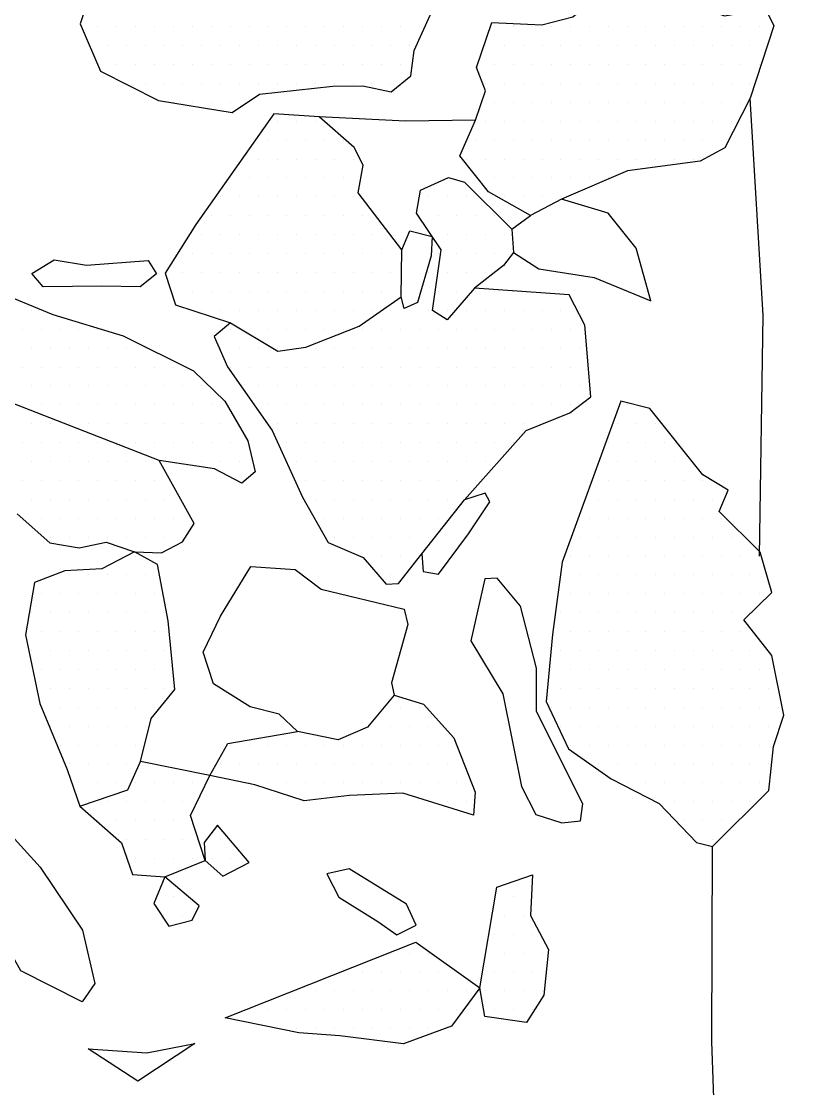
# Model space of a CAD drawing. Extents: x -1500 to -958, y -1228 to -671.
# Drawn here: x -1121.9 to -1069.6, y -1049 to -978.4 of the extents above; entities that cross this region are included whole.
import ezdxf

# ---------------------------------------------------------------- set-up
doc = ezdxf.new("R2010")
doc.units = 0
doc.header["$LTSCALE"] = 25
doc.header["$MEASUREMENT"] = 0
doc.layers.get('0').update_dxf_attribs({"linetype": 'CONTINUOUS'})
for name, color, linetype in [('BEFUND', 1, 'CONTINUOUS'), ('STEINE', 4, 'CONTINUOUS'), ('STEINESCHRAFF', 4, 'CONTINUOUS')]:
    doc.layers.add(name, color=color, linetype=linetype)

# ---------------------------------------------------------------- blocks, each defined once
blk = doc.blocks.new('*X10')
at = {"color": 0}
for p, q in [((-1116.875, -978.75), (-1116.875, -978.75)), ((-1115.625, -978.75), (-1115.625, -978.75)), ((-1114.375, -978.75), (-1114.375, -978.75)), ((-1113.125, -978.75), (-1113.125, -978.75)), ((-1111.875, -978.75), (-1111.875, -978.75)), ((-1110.625, -978.75), (-1110.625, -978.75)), ((-1109.375, -978.75), (-1109.375, -978.75)), ((-1108.125, -978.75), (-1108.125, -978.75)), ((-1106.875, -978.75), (-1106.875, -978.75)), ((-1105.625, -978.75), (-1105.625, -978.75)), ((-1104.375, -978.75), (-1104.375, -978.75)), ((-1103.125, -978.75), (-1103.125, -978.75)), ((-1101.875, -978.75), (-1101.875, -978.75)), ((-1100.625, -978.75), (-1100.625, -978.75)), ((-1099.375, -978.75), (-1099.375, -978.75)), ((-1098.125, -978.75), (-1098.125, -978.75)), ((-1096.875, -978.75), (-1096.875, -978.75)), ((-1095.625, -978.75), (-1095.625, -978.75)), ((-1090.625, -978.75), (-1090.625, -978.75)), ((-1089.375, -978.75), (-1089.375, -978.75)), ((-1088.125, -978.75), (-1088.125, -978.75)), ((-1086.875, -978.75), (-1086.875, -978.75)), ((-1085.625, -978.75), (-1085.625, -978.75)), ((-1084.375, -978.75), (-1084.375, -978.75)), ((-1083.125, -978.75), (-1083.125, -978.75)), ((-1081.875, -978.75), (-1081.875, -978.75)), ((-1080.625, -978.75), (-1080.625, -978.75)), ((-1079.375, -978.75), (-1079.375, -978.75)), ((-1078.125, -978.75), (-1078.125, -978.75)), ((-1076.875, -978.75), (-1076.875, -978.75)), ((-1075.625, -978.75), (-1075.625, -978.75)), ((-1074.375, -978.75), (-1074.375, -978.75)), ((-1073.125, -978.75), (-1073.125, -978.75)), ((-1116.25, -980), (-1116.25, -980)), ((-1115, -980), (-1115, -980)), ((-1113.75, -980), (-1113.75, -980)), ((-1112.5, -980), (-1112.5, -980)), ((-1111.25, -980), (-1111.25, -980)), ((-1110, -980), (-1110, -980)), ((-1108.75, -980), (-1108.75, -980)), ((-1107.5, -980), (-1107.5, -980)), ((-1106.25, -980), (-1106.25, -980)), ((-1105, -980), (-1105, -980)), ((-1103.75, -980), (-1103.75, -980)), ((-1102.5, -980), (-1102.5, -980)), ((-1101.25, -980), (-1101.25, -980)), ((-1100, -980), (-1100, -980)), ((-1098.75, -980), (-1098.75, -980)), ((-1097.5, -980), (-1097.5, -980)), ((-1096.25, -980), (-1096.25, -980)), ((-1091.25, -980), (-1091.25, -980)), ((-1090, -980), (-1090, -980)), ((-1088.75, -980), (-1088.75, -980)), ((-1087.5, -980), (-1087.5, -980)), ((-1086.25, -980), (-1086.25, -980)), ((-1085, -980), (-1085, -980)), ((-1083.75, -980), (-1083.75, -980)), ((-1082.5, -980), (-1082.5, -980)), ((-1081.25, -980), (-1081.25, -980)), ((-1080, -980), (-1080, -980)), ((-1078.75, -980), (-1078.75, -980)), ((-1077.5, -980), (-1077.5, -980)), ((-1076.25, -980), (-1076.25, -980)), ((-1075, -980), (-1075, -980)), ((-1073.75, -980), (-1073.75, -980)), ((-1116.875, -981.25), (-1116.875, -981.25)), ((-1115.625, -981.25), (-1115.625, -981.25)), ((-1114.375, -981.25), (-1114.375, -981.25)), ((-1113.125, -981.25), (-1113.125, -981.25)), ((-1111.875, -981.25), (-1111.875, -981.25)), ((-1110.625, -981.25), (-1110.625, -981.25)), ((-1109.375, -981.25), (-1109.375, -981.25)), ((-1108.125, -981.25), (-1108.125, -981.25)), ((-1106.875, -981.25), (-1106.875, -981.25)), ((-1105.625, -981.25), (-1105.625, -981.25)), ((-1104.375, -981.25), (-1104.375, -981.25)), ((-1103.125, -981.25), (-1103.125, -981.25)), ((-1101.875, -981.25), (-1101.875, -981.25)), ((-1100.625, -981.25), (-1100.625, -981.25)), ((-1099.375, -981.25), (-1099.375, -981.25)), ((-1098.125, -981.25), (-1098.125, -981.25)), ((-1096.875, -981.25), (-1096.875, -981.25)), ((-1090.625, -981.25), (-1090.625, -981.25)), ((-1089.375, -981.25), (-1089.375, -981.25)), ((-1088.125, -981.25), (-1088.125, -981.25)), ((-1086.875, -981.25), (-1086.875, -981.25)), ((-1085.625, -981.25), (-1085.625, -981.25)), ((-1084.375, -981.25), (-1084.375, -981.25)), ((-1083.125, -981.25), (-1083.125, -981.25)), ((-1081.875, -981.25), (-1081.875, -981.25)), ((-1080.625, -981.25), (-1080.625, -981.25)), ((-1079.375, -981.25), (-1079.375, -981.25)), ((-1078.125, -981.25), (-1078.125, -981.25)), ((-1076.875, -981.25), (-1076.875, -981.25)), ((-1075.625, -981.25), (-1075.625, -981.25)), ((-1074.375, -981.25), (-1074.375, -981.25)), ((-1073.125, -981.25), (-1073.125, -981.25)), ((-1115, -982.5), (-1115, -982.5)), ((-1113.75, -982.5), (-1113.75, -982.5)), ((-1112.5, -982.5), (-1112.5, -982.5)), ((-1111.25, -982.5), (-1111.25, -982.5)), ((-1110, -982.5), (-1110, -982.5)), ((-1108.75, -982.5), (-1108.75, -982.5)), ((-1107.5, -982.5), (-1107.5, -982.5)), ((-1106.25, -982.5), (-1106.25, -982.5)), ((-1105, -982.5), (-1105, -982.5)), ((-1103.75, -982.5), (-1103.75, -982.5)), ((-1102.5, -982.5), (-1102.5, -982.5)), ((-1101.25, -982.5), (-1101.25, -982.5)), ((-1100, -982.5), (-1100, -982.5)), ((-1098.75, -982.5), (-1098.75, -982.5)), ((-1097.5, -982.5), (-1097.5, -982.5)), ((-1091.25, -982.5), (-1091.25, -982.5)), ((-1090, -982.5), (-1090, -982.5)), ((-1088.75, -982.5), (-1088.75, -982.5)), ((-1087.5, -982.5), (-1087.5, -982.5)), ((-1086.25, -982.5), (-1086.25, -982.5)), ((-1085, -982.5), (-1085, -982.5)), ((-1083.75, -982.5), (-1083.75, -982.5)), ((-1082.5, -982.5), (-1082.5, -982.5)), ((-1081.25, -982.5), (-1081.25, -982.5)), ((-1080, -982.5), (-1080, -982.5)), ((-1078.75, -982.5), (-1078.75, -982.5)), ((-1077.5, -982.5), (-1077.5, -982.5)), ((-1076.25, -982.5), (-1076.25, -982.5)), ((-1075, -982.5), (-1075, -982.5)), ((-1073.75, -982.5), (-1073.75, -982.5)), ((-1111.875, -983.75), (-1111.875, -983.75)), ((-1110.625, -983.75), (-1110.625, -983.75)), ((-1109.375, -983.75), (-1109.375, -983.75)), ((-1108.125, -983.75), (-1108.125, -983.75)), ((-1090.625, -983.75), (-1090.625, -983.75)), ((-1089.375, -983.75), (-1089.375, -983.75)), ((-1088.125, -983.75), (-1088.125, -983.75)), ((-1086.875, -983.75), (-1086.875, -983.75)), ((-1085.625, -983.75), (-1085.625, -983.75)), ((-1084.375, -983.75), (-1084.375, -983.75)), ((-1083.125, -983.75), (-1083.125, -983.75)), ((-1081.875, -983.75), (-1081.875, -983.75)), ((-1080.625, -983.75), (-1080.625, -983.75)), ((-1079.375, -983.75), (-1079.375, -983.75)), ((-1078.125, -983.75), (-1078.125, -983.75)), ((-1076.875, -983.75), (-1076.875, -983.75)), ((-1075.625, -983.75), (-1075.625, -983.75)), ((-1074.375, -983.75), (-1074.375, -983.75)), ((-1105, -985), (-1105, -985)), ((-1103.75, -985), (-1103.75, -985)), ((-1102.5, -985), (-1102.5, -985)), ((-1091.25, -985), (-1091.25, -985)), ((-1090, -985), (-1090, -985)), ((-1088.75, -985), (-1088.75, -985)), ((-1087.5, -985), (-1087.5, -985)), ((-1086.25, -985), (-1086.25, -985)), ((-1085, -985), (-1085, -985)), ((-1083.75, -985), (-1083.75, -985)), ((-1082.5, -985), (-1082.5, -985)), ((-1081.25, -985), (-1081.25, -985)), ((-1080, -985), (-1080, -985)), ((-1078.75, -985), (-1078.75, -985)), ((-1077.5, -985), (-1077.5, -985)), ((-1076.25, -985), (-1076.25, -985)), ((-1075, -985), (-1075, -985)), ((-1105.625, -986.25), (-1105.625, -986.25)), ((-1104.375, -986.25), (-1104.375, -986.25)), ((-1103.125, -986.25), (-1103.125, -986.25)), ((-1101.875, -986.25), (-1101.875, -986.25)), ((-1100.625, -986.25), (-1100.625, -986.25)), ((-1091.875, -986.25), (-1091.875, -986.25)), ((-1090.625, -986.25), (-1090.625, -986.25)), ((-1089.375, -986.25), (-1089.375, -986.25)), ((-1088.125, -986.25), (-1088.125, -986.25)), ((-1086.875, -986.25), (-1086.875, -986.25)), ((-1085.625, -986.25), (-1085.625, -986.25)), ((-1084.375, -986.25), (-1084.375, -986.25)), ((-1083.125, -986.25), (-1083.125, -986.25)), ((-1081.875, -986.25), (-1081.875, -986.25)), ((-1080.625, -986.25), (-1080.625, -986.25)), ((-1079.375, -986.25), (-1079.375, -986.25)), ((-1078.125, -986.25), (-1078.125, -986.25)), ((-1076.875, -986.25), (-1076.875, -986.25)), ((-1075.625, -986.25), (-1075.625, -986.25)), ((-1106.25, -987.5), (-1106.25, -987.5)), ((-1105, -987.5), (-1105, -987.5)), ((-1103.75, -987.5), (-1103.75, -987.5)), ((-1102.5, -987.5), (-1102.5, -987.5)), ((-1101.25, -987.5), (-1101.25, -987.5)), ((-1100, -987.5), (-1100, -987.5)), ((-1092.5, -987.5), (-1092.5, -987.5)), ((-1091.25, -987.5), (-1091.25, -987.5)), ((-1090, -987.5), (-1090, -987.5)), ((-1088.75, -987.5), (-1088.75, -987.5)), ((-1087.5, -987.5), (-1087.5, -987.5)), ((-1086.25, -987.5), (-1086.25, -987.5)), ((-1085, -987.5), (-1085, -987.5)), ((-1083.75, -987.5), (-1083.75, -987.5)), ((-1082.5, -987.5), (-1082.5, -987.5)), ((-1081.25, -987.5), (-1081.25, -987.5)), ((-1080, -987.5), (-1080, -987.5)), ((-1078.75, -987.5), (-1078.75, -987.5)), ((-1077.5, -987.5), (-1077.5, -987.5)), ((-1108.125, -988.75), (-1108.125, -988.75)), ((-1106.875, -988.75), (-1106.875, -988.75)), ((-1105.625, -988.75), (-1105.625, -988.75)), ((-1104.375, -988.75), (-1104.375, -988.75)), ((-1103.125, -988.75), (-1103.125, -988.75)), ((-1101.875, -988.75), (-1101.875, -988.75)), ((-1100.625, -988.75), (-1100.625, -988.75)), ((-1090.625, -988.75), (-1090.625, -988.75)), ((-1089.375, -988.75), (-1089.375, -988.75)), ((-1088.125, -988.75), (-1088.125, -988.75)), ((-1086.875, -988.75), (-1086.875, -988.75)), ((-1085.625, -988.75), (-1085.625, -988.75)), ((-1084.375, -988.75), (-1084.375, -988.75)), ((-1083.125, -988.75), (-1083.125, -988.75)), ((-1108.75, -990), (-1108.75, -990)), ((-1107.5, -990), (-1107.5, -990)), ((-1106.25, -990), (-1106.25, -990)), ((-1105, -990), (-1105, -990)), ((-1103.75, -990), (-1103.75, -990)), ((-1102.5, -990), (-1102.5, -990)), ((-1101.25, -990), (-1101.25, -990)), ((-1100, -990), (-1100, -990)), ((-1095, -990), (-1095, -990)), ((-1093.75, -990), (-1093.75, -990)), ((-1092.5, -990), (-1092.5, -990)), ((-1090, -990), (-1090, -990)), ((-1088.75, -990), (-1088.75, -990)), ((-1087.5, -990), (-1087.5, -990)), ((-1086.25, -990), (-1086.25, -990)), ((-1109.375, -991.25), (-1109.375, -991.25)), ((-1108.125, -991.25), (-1108.125, -991.25)), ((-1106.875, -991.25), (-1106.875, -991.25)), ((-1105.625, -991.25), (-1105.625, -991.25)), ((-1104.375, -991.25), (-1104.375, -991.25)), ((-1103.125, -991.25), (-1103.125, -991.25)), ((-1101.875, -991.25), (-1101.875, -991.25)), ((-1100.625, -991.25), (-1100.625, -991.25)), ((-1099.375, -991.25), (-1099.375, -991.25)), ((-1095.625, -991.25), (-1095.625, -991.25)), ((-1094.375, -991.25), (-1094.375, -991.25)), ((-1093.125, -991.25), (-1093.125, -991.25)), ((-1091.875, -991.25), (-1091.875, -991.25)), ((-1090.625, -991.25), (-1090.625, -991.25)), ((-1110, -992.5), (-1110, -992.5)), ((-1108.75, -992.5), (-1108.75, -992.5)), ((-1107.5, -992.5), (-1107.5, -992.5)), ((-1106.25, -992.5), (-1106.25, -992.5)), ((-1105, -992.5), (-1105, -992.5)), ((-1103.75, -992.5), (-1103.75, -992.5)), ((-1102.5, -992.5), (-1102.5, -992.5)), ((-1101.25, -992.5), (-1101.25, -992.5)), ((-1100, -992.5), (-1100, -992.5)), ((-1098.75, -992.5), (-1098.75, -992.5)), ((-1093.75, -992.5), (-1093.75, -992.5)), ((-1092.5, -992.5), (-1092.5, -992.5)), ((-1091.25, -992.5), (-1091.25, -992.5)), ((-1090, -992.5), (-1090, -992.5)), ((-1110.625, -993.75), (-1110.625, -993.75)), ((-1109.375, -993.75), (-1109.375, -993.75)), ((-1108.125, -993.75), (-1108.125, -993.75)), ((-1106.875, -993.75), (-1106.875, -993.75)), ((-1105.625, -993.75), (-1105.625, -993.75)), ((-1104.375, -993.75), (-1104.375, -993.75)), ((-1103.125, -993.75), (-1103.125, -993.75)), ((-1101.875, -993.75), (-1101.875, -993.75)), ((-1100.625, -993.75), (-1100.625, -993.75)), ((-1099.375, -993.75), (-1099.375, -993.75)), ((-1098.125, -993.75), (-1098.125, -993.75)), ((-1096.875, -993.75), (-1096.875, -993.75)), ((-1094.375, -993.75), (-1094.375, -993.75)), ((-1093.125, -993.75), (-1093.125, -993.75)), ((-1091.875, -993.75), (-1091.875, -993.75)), ((-1090.625, -993.75), (-1090.625, -993.75)), ((-1111.25, -995), (-1111.25, -995)), ((-1110, -995), (-1110, -995)), ((-1108.75, -995), (-1108.75, -995)), ((-1107.5, -995), (-1107.5, -995)), ((-1106.25, -995), (-1106.25, -995)), ((-1105, -995), (-1105, -995)), ((-1103.75, -995), (-1103.75, -995)), ((-1102.5, -995), (-1102.5, -995)), ((-1101.25, -995), (-1101.25, -995)), ((-1100, -995), (-1100, -995)), ((-1098.75, -995), (-1098.75, -995)), ((-1097.5, -995), (-1097.5, -995)), ((-1095, -995), (-1095, -995)), ((-1093.75, -995), (-1093.75, -995)), ((-1092.5, -995), (-1092.5, -995)), ((-1091.25, -995), (-1091.25, -995)), ((-1111.875, -996.25), (-1111.875, -996.25)), ((-1110.625, -996.25), (-1110.625, -996.25)), ((-1109.375, -996.25), (-1109.375, -996.25)), ((-1108.125, -996.25), (-1108.125, -996.25)), ((-1106.875, -996.25), (-1106.875, -996.25)), ((-1105.625, -996.25), (-1105.625, -996.25)), ((-1104.375, -996.25), (-1104.375, -996.25)), ((-1103.125, -996.25), (-1103.125, -996.25)), ((-1101.875, -996.25), (-1101.875, -996.25)), ((-1100.625, -996.25), (-1100.625, -996.25)), ((-1099.375, -996.25), (-1099.375, -996.25)), ((-1098.125, -996.25), (-1098.125, -996.25)), ((-1096.875, -996.25), (-1096.875, -996.25)), ((-1094.375, -996.25), (-1094.375, -996.25)), ((-1093.125, -996.25), (-1093.125, -996.25)), ((-1091.875, -996.25), (-1091.875, -996.25)), ((-1090.625, -996.25), (-1090.625, -996.25)), ((-1089.375, -996.25), (-1089.375, -996.25)), ((-1121.25, -997.5), (-1121.25, -997.5)), ((-1110, -997.5), (-1110, -997.5)), ((-1108.75, -997.5), (-1108.75, -997.5)), ((-1107.5, -997.5), (-1107.5, -997.5)), ((-1106.25, -997.5), (-1106.25, -997.5)), ((-1105, -997.5), (-1105, -997.5)), ((-1103.75, -997.5), (-1103.75, -997.5)), ((-1102.5, -997.5), (-1102.5, -997.5)), ((-1101.25, -997.5), (-1101.25, -997.5)), ((-1100, -997.5), (-1100, -997.5)), ((-1098.75, -997.5), (-1098.75, -997.5)), ((-1097.5, -997.5), (-1097.5, -997.5)), ((-1096.25, -997.5), (-1096.25, -997.5)), ((-1095, -997.5), (-1095, -997.5)), ((-1093.75, -997.5), (-1093.75, -997.5)), ((-1092.5, -997.5), (-1092.5, -997.5)), ((-1091.25, -997.5), (-1091.25, -997.5)), ((-1090, -997.5), (-1090, -997.5)), ((-1088.75, -997.5), (-1088.75, -997.5)), ((-1087.5, -997.5), (-1087.5, -997.5)), ((-1086.25, -997.5), (-1086.25, -997.5)), ((-1121.875, -998.75), (-1121.875, -998.75)), ((-1120.625, -998.75), (-1120.625, -998.75)), ((-1119.375, -998.75), (-1119.375, -998.75)), ((-1118.125, -998.75), (-1118.125, -998.75)), ((-1116.875, -998.75), (-1116.875, -998.75)), ((-1108.125, -998.75), (-1108.125, -998.75)), ((-1106.875, -998.75), (-1106.875, -998.75)), ((-1105.625, -998.75), (-1105.625, -998.75)), ((-1104.375, -998.75), (-1104.375, -998.75)), ((-1103.125, -998.75), (-1103.125, -998.75)), ((-1101.875, -998.75), (-1101.875, -998.75)), ((-1100.625, -998.75), (-1100.625, -998.75)), ((-1099.375, -998.75), (-1099.375, -998.75)), ((-1098.125, -998.75), (-1098.125, -998.75)), ((-1096.875, -998.75), (-1096.875, -998.75)), ((-1095.625, -998.75), (-1095.625, -998.75)), ((-1094.375, -998.75), (-1094.375, -998.75)), ((-1093.125, -998.75), (-1093.125, -998.75)), ((-1091.875, -998.75), (-1091.875, -998.75)), ((-1090.625, -998.75), (-1090.625, -998.75)), ((-1089.375, -998.75), (-1089.375, -998.75)), ((-1088.125, -998.75), (-1088.125, -998.75)), ((-1086.875, -998.75), (-1086.875, -998.75)), ((-1085.625, -998.75), (-1085.625, -998.75)), ((-1121.25, -1000), (-1121.25, -1000)), ((-1120, -1000), (-1120, -1000)), ((-1118.75, -1000), (-1118.75, -1000)), ((-1117.5, -1000), (-1117.5, -1000)), ((-1116.25, -1000), (-1116.25, -1000)), ((-1115, -1000), (-1115, -1000)), ((-1113.75, -1000), (-1113.75, -1000)), ((-1108.75, -1000), (-1108.75, -1000)), ((-1107.5, -1000), (-1107.5, -1000)), ((-1106.25, -1000), (-1106.25, -1000)), ((-1105, -1000), (-1105, -1000)), ((-1103.75, -1000), (-1103.75, -1000)), ((-1102.5, -1000), (-1102.5, -1000)), ((-1101.25, -1000), (-1101.25, -1000)), ((-1100, -1000), (-1100, -1000)), ((-1098.75, -1000), (-1098.75, -1000)), ((-1097.5, -1000), (-1097.5, -1000)), ((-1096.25, -1000), (-1096.25, -1000)), ((-1095, -1000), (-1095, -1000)), ((-1093.75, -1000), (-1093.75, -1000)), ((-1092.5, -1000), (-1092.5, -1000)), ((-1091.25, -1000), (-1091.25, -1000)), ((-1090, -1000), (-1090, -1000)), ((-1088.75, -1000), (-1088.75, -1000)), ((-1087.5, -1000), (-1087.5, -1000)), ((-1086.25, -1000), (-1086.25, -1000)), ((-1085, -1000), (-1085, -1000)), ((-1121.875, -1001.25), (-1121.875, -1001.25)), ((-1120.625, -1001.25), (-1120.625, -1001.25)), ((-1119.375, -1001.25), (-1119.375, -1001.25)), ((-1118.125, -1001.25), (-1118.125, -1001.25)), ((-1116.875, -1001.25), (-1116.875, -1001.25)), ((-1115.625, -1001.25), (-1115.625, -1001.25)), ((-1114.375, -1001.25), (-1114.375, -1001.25)), ((-1113.125, -1001.25), (-1113.125, -1001.25)), ((-1111.875, -1001.25), (-1111.875, -1001.25)), ((-1108.125, -1001.25), (-1108.125, -1001.25)), ((-1106.875, -1001.25), (-1106.875, -1001.25)), ((-1105.625, -1001.25), (-1105.625, -1001.25)), ((-1104.375, -1001.25), (-1104.375, -1001.25)), ((-1103.125, -1001.25), (-1103.125, -1001.25)), ((-1101.875, -1001.25), (-1101.875, -1001.25)), ((-1100.625, -1001.25), (-1100.625, -1001.25)), ((-1099.375, -1001.25), (-1099.375, -1001.25)), ((-1098.125, -1001.25), (-1098.125, -1001.25)), ((-1096.875, -1001.25), (-1096.875, -1001.25)), ((-1095.625, -1001.25), (-1095.625, -1001.25)), ((-1094.375, -1001.25), (-1094.375, -1001.25)), ((-1093.125, -1001.25), (-1093.125, -1001.25)), ((-1091.875, -1001.25), (-1091.875, -1001.25)), ((-1090.625, -1001.25), (-1090.625, -1001.25)), ((-1089.375, -1001.25), (-1089.375, -1001.25)), ((-1088.125, -1001.25), (-1088.125, -1001.25)), ((-1086.875, -1001.25), (-1086.875, -1001.25)), ((-1085.625, -1001.25), (-1085.625, -1001.25)), ((-1121.25, -1002.5), (-1121.25, -1002.5)), ((-1120, -1002.5), (-1120, -1002.5)), ((-1118.75, -1002.5), (-1118.75, -1002.5)), ((-1117.5, -1002.5), (-1117.5, -1002.5)), ((-1116.25, -1002.5), (-1116.25, -1002.5)), ((-1115, -1002.5), (-1115, -1002.5)), ((-1113.75, -1002.5), (-1113.75, -1002.5)), ((-1112.5, -1002.5), (-1112.5, -1002.5)), ((-1111.25, -1002.5), (-1111.25, -1002.5)), ((-1110, -1002.5), (-1110, -1002.5)), ((-1106.25, -1002.5), (-1106.25, -1002.5)), ((-1105, -1002.5), (-1105, -1002.5)), ((-1103.75, -1002.5), (-1103.75, -1002.5)), ((-1102.5, -1002.5), (-1102.5, -1002.5)), ((-1101.25, -1002.5), (-1101.25, -1002.5)), ((-1100, -1002.5), (-1100, -1002.5)), ((-1098.75, -1002.5), (-1098.75, -1002.5)), ((-1097.5, -1002.5), (-1097.5, -1002.5)), ((-1096.25, -1002.5), (-1096.25, -1002.5)), ((-1095, -1002.5), (-1095, -1002.5)), ((-1093.75, -1002.5), (-1093.75, -1002.5)), ((-1092.5, -1002.5), (-1092.5, -1002.5)), ((-1091.25, -1002.5), (-1091.25, -1002.5)), ((-1090, -1002.5), (-1090, -1002.5)), ((-1088.75, -1002.5), (-1088.75, -1002.5)), ((-1087.5, -1002.5), (-1087.5, -1002.5)), ((-1086.25, -1002.5), (-1086.25, -1002.5)), ((-1085, -1002.5), (-1085, -1002.5)), ((-1121.875, -1003.75), (-1121.875, -1003.75)), ((-1120.625, -1003.75), (-1120.625, -1003.75)), ((-1119.375, -1003.75), (-1119.375, -1003.75)), ((-1118.125, -1003.75), (-1118.125, -1003.75)), ((-1116.875, -1003.75), (-1116.875, -1003.75)), ((-1115.625, -1003.75), (-1115.625, -1003.75)), ((-1114.375, -1003.75), (-1114.375, -1003.75)), ((-1113.125, -1003.75), (-1113.125, -1003.75)), ((-1111.875, -1003.75), (-1111.875, -1003.75)), ((-1110.625, -1003.75), (-1110.625, -1003.75)), ((-1109.375, -1003.75), (-1109.375, -1003.75)), ((-1105.625, -1003.75), (-1105.625, -1003.75)), ((-1104.375, -1003.75), (-1104.375, -1003.75)), ((-1103.125, -1003.75), (-1103.125, -1003.75)), ((-1101.875, -1003.75), (-1101.875, -1003.75)), ((-1100.625, -1003.75), (-1100.625, -1003.75)), ((-1099.375, -1003.75), (-1099.375, -1003.75)), ((-1098.125, -1003.75), (-1098.125, -1003.75)), ((-1096.875, -1003.75), (-1096.875, -1003.75)), ((-1095.625, -1003.75), (-1095.625, -1003.75)), ((-1094.375, -1003.75), (-1094.375, -1003.75)), ((-1093.125, -1003.75), (-1093.125, -1003.75)), ((-1091.875, -1003.75), (-1091.875, -1003.75)), ((-1090.625, -1003.75), (-1090.625, -1003.75)), ((-1089.375, -1003.75), (-1089.375, -1003.75)), ((-1088.125, -1003.75), (-1088.125, -1003.75)), ((-1086.875, -1003.75), (-1086.875, -1003.75)), ((-1085.625, -1003.75), (-1085.625, -1003.75)), ((-1121.25, -1005), (-1121.25, -1005)), ((-1120, -1005), (-1120, -1005)), ((-1118.75, -1005), (-1118.75, -1005)), ((-1117.5, -1005), (-1117.5, -1005)), ((-1116.25, -1005), (-1116.25, -1005)), ((-1115, -1005), (-1115, -1005)), ((-1113.75, -1005), (-1113.75, -1005)), ((-1112.5, -1005), (-1112.5, -1005)), ((-1111.25, -1005), (-1111.25, -1005)), ((-1110, -1005), (-1110, -1005)), ((-1108.75, -1005), (-1108.75, -1005)), ((-1105, -1005), (-1105, -1005)), ((-1103.75, -1005), (-1103.75, -1005)), ((-1102.5, -1005), (-1102.5, -1005)), ((-1101.25, -1005), (-1101.25, -1005)), ((-1100, -1005), (-1100, -1005)), ((-1098.75, -1005), (-1098.75, -1005)), ((-1097.5, -1005), (-1097.5, -1005)), ((-1096.25, -1005), (-1096.25, -1005)), ((-1095, -1005), (-1095, -1005)), ((-1093.75, -1005), (-1093.75, -1005)), ((-1092.5, -1005), (-1092.5, -1005)), ((-1091.25, -1005), (-1091.25, -1005)), ((-1090, -1005), (-1090, -1005)), ((-1088.75, -1005), (-1088.75, -1005)), ((-1087.5, -1005), (-1087.5, -1005)), ((-1121.875, -1006.25), (-1121.875, -1006.25)), ((-1120.625, -1006.25), (-1120.625, -1006.25)), ((-1119.375, -1006.25), (-1119.375, -1006.25)), ((-1118.125, -1006.25), (-1118.125, -1006.25)), ((-1116.875, -1006.25), (-1116.875, -1006.25)), ((-1115.625, -1006.25), (-1115.625, -1006.25)), ((-1114.375, -1006.25), (-1114.375, -1006.25)), ((-1113.125, -1006.25), (-1113.125, -1006.25)), ((-1111.875, -1006.25), (-1111.875, -1006.25)), ((-1110.625, -1006.25), (-1110.625, -1006.25)), ((-1109.375, -1006.25), (-1109.375, -1006.25)), ((-1108.125, -1006.25), (-1108.125, -1006.25)), ((-1104.375, -1006.25), (-1104.375, -1006.25)), ((-1103.125, -1006.25), (-1103.125, -1006.25)), ((-1101.875, -1006.25), (-1101.875, -1006.25)), ((-1100.625, -1006.25), (-1100.625, -1006.25)), ((-1099.375, -1006.25), (-1099.375, -1006.25)), ((-1098.125, -1006.25), (-1098.125, -1006.25)), ((-1096.875, -1006.25), (-1096.875, -1006.25)), ((-1095.625, -1006.25), (-1095.625, -1006.25)), ((-1094.375, -1006.25), (-1094.375, -1006.25)), ((-1093.125, -1006.25), (-1093.125, -1006.25)), ((-1091.875, -1006.25), (-1091.875, -1006.25)), ((-1090.625, -1006.25), (-1090.625, -1006.25)), ((-1089.375, -1006.25), (-1089.375, -1006.25)), ((-1121.25, -1007.5), (-1121.25, -1007.5)), ((-1120, -1007.5), (-1120, -1007.5)), ((-1118.75, -1007.5), (-1118.75, -1007.5)), ((-1117.5, -1007.5), (-1117.5, -1007.5)), ((-1116.25, -1007.5), (-1116.25, -1007.5)), ((-1115, -1007.5), (-1115, -1007.5)), ((-1113.75, -1007.5), (-1113.75, -1007.5)), ((-1111.25, -1007.5), (-1111.25, -1007.5)), ((-1110, -1007.5), (-1110, -1007.5)), ((-1108.75, -1007.5), (-1108.75, -1007.5)), ((-1107.5, -1007.5), (-1107.5, -1007.5)), ((-1103.75, -1007.5), (-1103.75, -1007.5)), ((-1102.5, -1007.5), (-1102.5, -1007.5)), ((-1101.25, -1007.5), (-1101.25, -1007.5)), ((-1100, -1007.5), (-1100, -1007.5)), ((-1098.75, -1007.5), (-1098.75, -1007.5)), ((-1097.5, -1007.5), (-1097.5, -1007.5)), ((-1096.25, -1007.5), (-1096.25, -1007.5)), ((-1095, -1007.5), (-1095, -1007.5)), ((-1093.75, -1007.5), (-1093.75, -1007.5)), ((-1092.5, -1007.5), (-1092.5, -1007.5)), ((-1091.25, -1007.5), (-1091.25, -1007.5)), ((-1121.875, -1008.75), (-1121.875, -1008.75)), ((-1120.625, -1008.75), (-1120.625, -1008.75)), ((-1119.375, -1008.75), (-1119.375, -1008.75)), ((-1118.125, -1008.75), (-1118.125, -1008.75)), ((-1116.875, -1008.75), (-1116.875, -1008.75)), ((-1115.625, -1008.75), (-1115.625, -1008.75)), ((-1114.375, -1008.75), (-1114.375, -1008.75)), ((-1113.125, -1008.75), (-1113.125, -1008.75)), ((-1103.125, -1008.75), (-1103.125, -1008.75)), ((-1101.875, -1008.75), (-1101.875, -1008.75)), ((-1100.625, -1008.75), (-1100.625, -1008.75)), ((-1099.375, -1008.75), (-1099.375, -1008.75)), ((-1098.125, -1008.75), (-1098.125, -1008.75)), ((-1096.875, -1008.75), (-1096.875, -1008.75)), ((-1095.625, -1008.75), (-1095.625, -1008.75)), ((-1094.375, -1008.75), (-1094.375, -1008.75)), ((-1093.125, -1008.75), (-1093.125, -1008.75)), ((-1091.875, -1008.75), (-1091.875, -1008.75)), ((-1121.25, -1010), (-1121.25, -1010)), ((-1120, -1010), (-1120, -1010)), ((-1118.75, -1010), (-1118.75, -1010)), ((-1117.5, -1010), (-1117.5, -1010)), ((-1116.25, -1010), (-1116.25, -1010)), ((-1115, -1010), (-1115, -1010)), ((-1113.75, -1010), (-1113.75, -1010)), ((-1112.5, -1010), (-1112.5, -1010)), ((-1102.5, -1010), (-1102.5, -1010)), ((-1101.25, -1010), (-1101.25, -1010)), ((-1100, -1010), (-1100, -1010)), ((-1098.75, -1010), (-1098.75, -1010)), ((-1097.5, -1010), (-1097.5, -1010)), ((-1096.25, -1010), (-1096.25, -1010)), ((-1095, -1010), (-1095, -1010)), ((-1093.75, -1010), (-1093.75, -1010)), ((-1120.625, -1011.25), (-1120.625, -1011.25)), ((-1119.375, -1011.25), (-1119.375, -1011.25)), ((-1118.125, -1011.25), (-1118.125, -1011.25)), ((-1116.875, -1011.25), (-1116.875, -1011.25)), ((-1115.625, -1011.25), (-1115.625, -1011.25)), ((-1114.375, -1011.25), (-1114.375, -1011.25)), ((-1113.125, -1011.25), (-1113.125, -1011.25)), ((-1111.875, -1011.25), (-1111.875, -1011.25)), ((-1101.875, -1011.25), (-1101.875, -1011.25)), ((-1100.625, -1011.25), (-1100.625, -1011.25)), ((-1099.375, -1011.25), (-1099.375, -1011.25)), ((-1098.125, -1011.25), (-1098.125, -1011.25)), ((-1096.875, -1011.25), (-1096.875, -1011.25)), ((-1095.625, -1011.25), (-1095.625, -1011.25)), ((-1094.375, -1011.25), (-1094.375, -1011.25)), ((-1120, -1012.5), (-1120, -1012.5)), ((-1118.75, -1012.5), (-1118.75, -1012.5)), ((-1117.5, -1012.5), (-1117.5, -1012.5)), ((-1116.25, -1012.5), (-1116.25, -1012.5)), ((-1115, -1012.5), (-1115, -1012.5)), ((-1113.75, -1012.5), (-1113.75, -1012.5)), ((-1112.5, -1012.5), (-1112.5, -1012.5)), ((-1111.25, -1012.5), (-1111.25, -1012.5)), ((-1101.25, -1012.5), (-1101.25, -1012.5)), ((-1100, -1012.5), (-1100, -1012.5)), ((-1098.75, -1012.5), (-1098.75, -1012.5)), ((-1097.5, -1012.5), (-1097.5, -1012.5)), ((-1096.25, -1012.5), (-1096.25, -1012.5)), ((-1095, -1012.5), (-1095, -1012.5)), ((-1099.375, -1013.75), (-1099.375, -1013.75)), ((-1098.125, -1013.75), (-1098.125, -1013.75)), ((-1096.875, -1013.75), (-1096.875, -1013.75)), ((-1095.625, -1013.75), (-1095.625, -1013.75)), ((-1097.5, -1015), (-1097.5, -1015))]:
    blk.add_line(p, q, dxfattribs=at)
blk = doc.blocks.new('*X11')
at = {"color": 0}
for p, q in [((-1081.875, -1003.75), (-1081.875, -1003.75)), ((-1082.5, -1005), (-1082.5, -1005)), ((-1081.25, -1005), (-1081.25, -1005)), ((-1080, -1005), (-1080, -1005)), ((-1083.125, -1006.25), (-1083.125, -1006.25)), ((-1081.875, -1006.25), (-1081.875, -1006.25)), ((-1080.625, -1006.25), (-1080.625, -1006.25)), ((-1079.375, -1006.25), (-1079.375, -1006.25)), ((-1082.5, -1007.5), (-1082.5, -1007.5)), ((-1081.25, -1007.5), (-1081.25, -1007.5)), ((-1080, -1007.5), (-1080, -1007.5)), ((-1078.75, -1007.5), (-1078.75, -1007.5)), ((-1083.125, -1008.75), (-1083.125, -1008.75)), ((-1081.875, -1008.75), (-1081.875, -1008.75)), ((-1080.625, -1008.75), (-1080.625, -1008.75)), ((-1079.375, -1008.75), (-1079.375, -1008.75)), ((-1078.125, -1008.75), (-1078.125, -1008.75)), ((-1076.875, -1008.75), (-1076.875, -1008.75)), ((-1083.75, -1010), (-1083.75, -1010)), ((-1082.5, -1010), (-1082.5, -1010)), ((-1081.25, -1010), (-1081.25, -1010)), ((-1080, -1010), (-1080, -1010)), ((-1078.75, -1010), (-1078.75, -1010)), ((-1077.5, -1010), (-1077.5, -1010)), ((-1076.25, -1010), (-1076.25, -1010)), ((-1084.375, -1011.25), (-1084.375, -1011.25)), ((-1083.125, -1011.25), (-1083.125, -1011.25)), ((-1081.875, -1011.25), (-1081.875, -1011.25)), ((-1080.625, -1011.25), (-1080.625, -1011.25)), ((-1079.375, -1011.25), (-1079.375, -1011.25)), ((-1078.125, -1011.25), (-1078.125, -1011.25)), ((-1076.875, -1011.25), (-1076.875, -1011.25)), ((-1075.625, -1011.25), (-1075.625, -1011.25)), ((-1085, -1012.5), (-1085, -1012.5)), ((-1083.75, -1012.5), (-1083.75, -1012.5)), ((-1082.5, -1012.5), (-1082.5, -1012.5)), ((-1081.25, -1012.5), (-1081.25, -1012.5)), ((-1080, -1012.5), (-1080, -1012.5)), ((-1078.75, -1012.5), (-1078.75, -1012.5)), ((-1077.5, -1012.5), (-1077.5, -1012.5)), ((-1076.25, -1012.5), (-1076.25, -1012.5)), ((-1075, -1012.5), (-1075, -1012.5)), ((-1114.375, -1013.75), (-1114.375, -1013.75)), ((-1085.625, -1013.75), (-1085.625, -1013.75)), ((-1084.375, -1013.75), (-1084.375, -1013.75)), ((-1083.125, -1013.75), (-1083.125, -1013.75)), ((-1081.875, -1013.75), (-1081.875, -1013.75)), ((-1080.625, -1013.75), (-1080.625, -1013.75)), ((-1079.375, -1013.75), (-1079.375, -1013.75)), ((-1078.125, -1013.75), (-1078.125, -1013.75)), ((-1076.875, -1013.75), (-1076.875, -1013.75)), ((-1075.625, -1013.75), (-1075.625, -1013.75)), ((-1074.375, -1013.75), (-1074.375, -1013.75)), ((-1073.125, -1013.75), (-1073.125, -1013.75)), ((-1118.75, -1015), (-1118.75, -1015)), ((-1117.5, -1015), (-1117.5, -1015)), ((-1116.25, -1015), (-1116.25, -1015)), ((-1115, -1015), (-1115, -1015)), ((-1113.75, -1015), (-1113.75, -1015)), ((-1086.25, -1015), (-1086.25, -1015)), ((-1085, -1015), (-1085, -1015)), ((-1083.75, -1015), (-1083.75, -1015)), ((-1082.5, -1015), (-1082.5, -1015)), ((-1081.25, -1015), (-1081.25, -1015)), ((-1080, -1015), (-1080, -1015)), ((-1078.75, -1015), (-1078.75, -1015)), ((-1077.5, -1015), (-1077.5, -1015)), ((-1076.25, -1015), (-1076.25, -1015)), ((-1075, -1015), (-1075, -1015)), ((-1073.75, -1015), (-1073.75, -1015)), ((-1120.625, -1016.25), (-1120.625, -1016.25)), ((-1119.375, -1016.25), (-1119.375, -1016.25)), ((-1118.125, -1016.25), (-1118.125, -1016.25)), ((-1116.875, -1016.25), (-1116.875, -1016.25)), ((-1115.625, -1016.25), (-1115.625, -1016.25)), ((-1114.375, -1016.25), (-1114.375, -1016.25)), ((-1113.125, -1016.25), (-1113.125, -1016.25)), ((-1085.625, -1016.25), (-1085.625, -1016.25)), ((-1084.375, -1016.25), (-1084.375, -1016.25)), ((-1083.125, -1016.25), (-1083.125, -1016.25)), ((-1081.875, -1016.25), (-1081.875, -1016.25)), ((-1080.625, -1016.25), (-1080.625, -1016.25)), ((-1079.375, -1016.25), (-1079.375, -1016.25)), ((-1078.125, -1016.25), (-1078.125, -1016.25)), ((-1076.875, -1016.25), (-1076.875, -1016.25)), ((-1075.625, -1016.25), (-1075.625, -1016.25)), ((-1074.375, -1016.25), (-1074.375, -1016.25)), ((-1073.125, -1016.25), (-1073.125, -1016.25)), ((-1121.25, -1017.5), (-1121.25, -1017.5)), ((-1120, -1017.5), (-1120, -1017.5)), ((-1118.75, -1017.5), (-1118.75, -1017.5)), ((-1117.5, -1017.5), (-1117.5, -1017.5)), ((-1116.25, -1017.5), (-1116.25, -1017.5)), ((-1115, -1017.5), (-1115, -1017.5)), ((-1113.75, -1017.5), (-1113.75, -1017.5)), ((-1112.5, -1017.5), (-1112.5, -1017.5)), ((-1086.25, -1017.5), (-1086.25, -1017.5)), ((-1085, -1017.5), (-1085, -1017.5)), ((-1083.75, -1017.5), (-1083.75, -1017.5)), ((-1082.5, -1017.5), (-1082.5, -1017.5)), ((-1081.25, -1017.5), (-1081.25, -1017.5)), ((-1080, -1017.5), (-1080, -1017.5)), ((-1078.75, -1017.5), (-1078.75, -1017.5)), ((-1077.5, -1017.5), (-1077.5, -1017.5)), ((-1076.25, -1017.5), (-1076.25, -1017.5)), ((-1075, -1017.5), (-1075, -1017.5)), ((-1073.75, -1017.5), (-1073.75, -1017.5)), ((-1120.625, -1018.75), (-1120.625, -1018.75)), ((-1119.375, -1018.75), (-1119.375, -1018.75)), ((-1118.125, -1018.75), (-1118.125, -1018.75)), ((-1116.875, -1018.75), (-1116.875, -1018.75)), ((-1115.625, -1018.75), (-1115.625, -1018.75)), ((-1114.375, -1018.75), (-1114.375, -1018.75)), ((-1113.125, -1018.75), (-1113.125, -1018.75)), ((-1085.625, -1018.75), (-1085.625, -1018.75)), ((-1084.375, -1018.75), (-1084.375, -1018.75)), ((-1083.125, -1018.75), (-1083.125, -1018.75)), ((-1081.875, -1018.75), (-1081.875, -1018.75)), ((-1080.625, -1018.75), (-1080.625, -1018.75)), ((-1079.375, -1018.75), (-1079.375, -1018.75)), ((-1078.125, -1018.75), (-1078.125, -1018.75)), ((-1076.875, -1018.75), (-1076.875, -1018.75)), ((-1075.625, -1018.75), (-1075.625, -1018.75)), ((-1074.375, -1018.75), (-1074.375, -1018.75)), ((-1121.25, -1020), (-1121.25, -1020)), ((-1120, -1020), (-1120, -1020)), ((-1118.75, -1020), (-1118.75, -1020)), ((-1117.5, -1020), (-1117.5, -1020)), ((-1116.25, -1020), (-1116.25, -1020)), ((-1115, -1020), (-1115, -1020)), ((-1113.75, -1020), (-1113.75, -1020)), ((-1112.5, -1020), (-1112.5, -1020)), ((-1086.25, -1020), (-1086.25, -1020)), ((-1085, -1020), (-1085, -1020)), ((-1083.75, -1020), (-1083.75, -1020)), ((-1082.5, -1020), (-1082.5, -1020)), ((-1081.25, -1020), (-1081.25, -1020)), ((-1080, -1020), (-1080, -1020)), ((-1078.75, -1020), (-1078.75, -1020)), ((-1077.5, -1020), (-1077.5, -1020)), ((-1076.25, -1020), (-1076.25, -1020)), ((-1075, -1020), (-1075, -1020)), ((-1073.75, -1020), (-1073.75, -1020)), ((-1120.625, -1021.25), (-1120.625, -1021.25)), ((-1119.375, -1021.25), (-1119.375, -1021.25)), ((-1118.125, -1021.25), (-1118.125, -1021.25)), ((-1116.875, -1021.25), (-1116.875, -1021.25)), ((-1115.625, -1021.25), (-1115.625, -1021.25)), ((-1114.375, -1021.25), (-1114.375, -1021.25)), ((-1113.125, -1021.25), (-1113.125, -1021.25)), ((-1086.875, -1021.25), (-1086.875, -1021.25)), ((-1085.625, -1021.25), (-1085.625, -1021.25)), ((-1084.375, -1021.25), (-1084.375, -1021.25)), ((-1083.125, -1021.25), (-1083.125, -1021.25)), ((-1081.875, -1021.25), (-1081.875, -1021.25)), ((-1080.625, -1021.25), (-1080.625, -1021.25)), ((-1079.375, -1021.25), (-1079.375, -1021.25)), ((-1078.125, -1021.25), (-1078.125, -1021.25)), ((-1076.875, -1021.25), (-1076.875, -1021.25)), ((-1075.625, -1021.25), (-1075.625, -1021.25)), ((-1074.375, -1021.25), (-1074.375, -1021.25)), ((-1073.125, -1021.25), (-1073.125, -1021.25)), ((-1120, -1022.5), (-1120, -1022.5)), ((-1118.75, -1022.5), (-1118.75, -1022.5)), ((-1117.5, -1022.5), (-1117.5, -1022.5)), ((-1116.25, -1022.5), (-1116.25, -1022.5)), ((-1115, -1022.5), (-1115, -1022.5)), ((-1113.75, -1022.5), (-1113.75, -1022.5)), ((-1112.5, -1022.5), (-1112.5, -1022.5)), ((-1086.25, -1022.5), (-1086.25, -1022.5)), ((-1085, -1022.5), (-1085, -1022.5)), ((-1083.75, -1022.5), (-1083.75, -1022.5)), ((-1082.5, -1022.5), (-1082.5, -1022.5)), ((-1081.25, -1022.5), (-1081.25, -1022.5)), ((-1080, -1022.5), (-1080, -1022.5)), ((-1078.75, -1022.5), (-1078.75, -1022.5)), ((-1077.5, -1022.5), (-1077.5, -1022.5)), ((-1076.25, -1022.5), (-1076.25, -1022.5)), ((-1075, -1022.5), (-1075, -1022.5)), ((-1073.75, -1022.5), (-1073.75, -1022.5)), ((-1072.5, -1022.5), (-1072.5, -1022.5)), ((-1119.375, -1023.75), (-1119.375, -1023.75)), ((-1118.125, -1023.75), (-1118.125, -1023.75)), ((-1116.875, -1023.75), (-1116.875, -1023.75)), ((-1115.625, -1023.75), (-1115.625, -1023.75)), ((-1114.375, -1023.75), (-1114.375, -1023.75)), ((-1113.125, -1023.75), (-1113.125, -1023.75)), ((-1096.875, -1023.75), (-1096.875, -1023.75)), ((-1095.625, -1023.75), (-1095.625, -1023.75)), ((-1086.875, -1023.75), (-1086.875, -1023.75)), ((-1085.625, -1023.75), (-1085.625, -1023.75)), ((-1084.375, -1023.75), (-1084.375, -1023.75)), ((-1083.125, -1023.75), (-1083.125, -1023.75)), ((-1081.875, -1023.75), (-1081.875, -1023.75)), ((-1080.625, -1023.75), (-1080.625, -1023.75)), ((-1079.375, -1023.75), (-1079.375, -1023.75)), ((-1078.125, -1023.75), (-1078.125, -1023.75)), ((-1076.875, -1023.75), (-1076.875, -1023.75)), ((-1075.625, -1023.75), (-1075.625, -1023.75)), ((-1074.375, -1023.75), (-1074.375, -1023.75)), ((-1073.125, -1023.75), (-1073.125, -1023.75)), ((-1071.875, -1023.75), (-1071.875, -1023.75)), ((-1120, -1025), (-1120, -1025)), ((-1118.75, -1025), (-1118.75, -1025)), ((-1117.5, -1025), (-1117.5, -1025)), ((-1116.25, -1025), (-1116.25, -1025)), ((-1115, -1025), (-1115, -1025)), ((-1113.75, -1025), (-1113.75, -1025)), ((-1098.75, -1025), (-1098.75, -1025)), ((-1097.5, -1025), (-1097.5, -1025)), ((-1096.25, -1025), (-1096.25, -1025)), ((-1095, -1025), (-1095, -1025)), ((-1086.25, -1025), (-1086.25, -1025)), ((-1085, -1025), (-1085, -1025)), ((-1083.75, -1025), (-1083.75, -1025)), ((-1082.5, -1025), (-1082.5, -1025)), ((-1081.25, -1025), (-1081.25, -1025)), ((-1080, -1025), (-1080, -1025)), ((-1078.75, -1025), (-1078.75, -1025)), ((-1077.5, -1025), (-1077.5, -1025)), ((-1076.25, -1025), (-1076.25, -1025)), ((-1075, -1025), (-1075, -1025)), ((-1073.75, -1025), (-1073.75, -1025)), ((-1072.5, -1025), (-1072.5, -1025)), ((-1119.375, -1026.25), (-1119.375, -1026.25)), ((-1118.125, -1026.25), (-1118.125, -1026.25)), ((-1116.875, -1026.25), (-1116.875, -1026.25)), ((-1115.625, -1026.25), (-1115.625, -1026.25)), ((-1114.375, -1026.25), (-1114.375, -1026.25)), ((-1108.125, -1026.25), (-1108.125, -1026.25)), ((-1106.875, -1026.25), (-1106.875, -1026.25)), ((-1105.625, -1026.25), (-1105.625, -1026.25)), ((-1104.375, -1026.25), (-1104.375, -1026.25)), ((-1103.125, -1026.25), (-1103.125, -1026.25)), ((-1101.875, -1026.25), (-1101.875, -1026.25)), ((-1100.625, -1026.25), (-1100.625, -1026.25)), ((-1099.375, -1026.25), (-1099.375, -1026.25)), ((-1098.125, -1026.25), (-1098.125, -1026.25)), ((-1096.875, -1026.25), (-1096.875, -1026.25)), ((-1095.625, -1026.25), (-1095.625, -1026.25)), ((-1094.375, -1026.25), (-1094.375, -1026.25)), ((-1085.625, -1026.25), (-1085.625, -1026.25)), ((-1084.375, -1026.25), (-1084.375, -1026.25)), ((-1083.125, -1026.25), (-1083.125, -1026.25)), ((-1081.875, -1026.25), (-1081.875, -1026.25)), ((-1080.625, -1026.25), (-1080.625, -1026.25)), ((-1079.375, -1026.25), (-1079.375, -1026.25)), ((-1078.125, -1026.25), (-1078.125, -1026.25)), ((-1076.875, -1026.25), (-1076.875, -1026.25)), ((-1075.625, -1026.25), (-1075.625, -1026.25)), ((-1074.375, -1026.25), (-1074.375, -1026.25)), ((-1073.125, -1026.25), (-1073.125, -1026.25)), ((-1118.75, -1027.5), (-1118.75, -1027.5)), ((-1117.5, -1027.5), (-1117.5, -1027.5)), ((-1116.25, -1027.5), (-1116.25, -1027.5)), ((-1115, -1027.5), (-1115, -1027.5)), ((-1113.75, -1027.5), (-1113.75, -1027.5)), ((-1108.75, -1027.5), (-1108.75, -1027.5)), ((-1107.5, -1027.5), (-1107.5, -1027.5)), ((-1106.25, -1027.5), (-1106.25, -1027.5)), ((-1105, -1027.5), (-1105, -1027.5)), ((-1103.75, -1027.5), (-1103.75, -1027.5)), ((-1102.5, -1027.5), (-1102.5, -1027.5)), ((-1101.25, -1027.5), (-1101.25, -1027.5)), ((-1100, -1027.5), (-1100, -1027.5)), ((-1098.75, -1027.5), (-1098.75, -1027.5)), ((-1097.5, -1027.5), (-1097.5, -1027.5)), ((-1096.25, -1027.5), (-1096.25, -1027.5)), ((-1095, -1027.5), (-1095, -1027.5)), ((-1093.75, -1027.5), (-1093.75, -1027.5)), ((-1083.75, -1027.5), (-1083.75, -1027.5)), ((-1082.5, -1027.5), (-1082.5, -1027.5)), ((-1081.25, -1027.5), (-1081.25, -1027.5)), ((-1080, -1027.5), (-1080, -1027.5)), ((-1078.75, -1027.5), (-1078.75, -1027.5)), ((-1077.5, -1027.5), (-1077.5, -1027.5)), ((-1076.25, -1027.5), (-1076.25, -1027.5)), ((-1075, -1027.5), (-1075, -1027.5)), ((-1073.75, -1027.5), (-1073.75, -1027.5)), ((-1072.5, -1027.5), (-1072.5, -1027.5)), ((-1118.125, -1028.75), (-1118.125, -1028.75)), ((-1116.875, -1028.75), (-1116.875, -1028.75)), ((-1115.625, -1028.75), (-1115.625, -1028.75)), ((-1114.375, -1028.75), (-1114.375, -1028.75)), ((-1113.125, -1028.75), (-1113.125, -1028.75)), ((-1111.875, -1028.75), (-1111.875, -1028.75)), ((-1110.625, -1028.75), (-1110.625, -1028.75)), ((-1106.875, -1028.75), (-1106.875, -1028.75)), ((-1105.625, -1028.75), (-1105.625, -1028.75)), ((-1104.375, -1028.75), (-1104.375, -1028.75)), ((-1103.125, -1028.75), (-1103.125, -1028.75)), ((-1101.875, -1028.75), (-1101.875, -1028.75)), ((-1100.625, -1028.75), (-1100.625, -1028.75)), ((-1099.375, -1028.75), (-1099.375, -1028.75)), ((-1098.125, -1028.75), (-1098.125, -1028.75)), ((-1096.875, -1028.75), (-1096.875, -1028.75)), ((-1095.625, -1028.75), (-1095.625, -1028.75)), ((-1094.375, -1028.75), (-1094.375, -1028.75)), ((-1093.125, -1028.75), (-1093.125, -1028.75)), ((-1081.875, -1028.75), (-1081.875, -1028.75)), ((-1080.625, -1028.75), (-1080.625, -1028.75)), ((-1079.375, -1028.75), (-1079.375, -1028.75)), ((-1078.125, -1028.75), (-1078.125, -1028.75)), ((-1076.875, -1028.75), (-1076.875, -1028.75)), ((-1075.625, -1028.75), (-1075.625, -1028.75)), ((-1074.375, -1028.75), (-1074.375, -1028.75)), ((-1073.125, -1028.75), (-1073.125, -1028.75)), ((-1117.5, -1030), (-1117.5, -1030)), ((-1116.25, -1030), (-1116.25, -1030)), ((-1115, -1030), (-1115, -1030)), ((-1113.75, -1030), (-1113.75, -1030)), ((-1112.5, -1030), (-1112.5, -1030)), ((-1111.25, -1030), (-1111.25, -1030)), ((-1093.75, -1030), (-1093.75, -1030)), ((-1092.5, -1030), (-1092.5, -1030)), ((-1078.75, -1030), (-1078.75, -1030)), ((-1077.5, -1030), (-1077.5, -1030)), ((-1076.25, -1030), (-1076.25, -1030)), ((-1075, -1030), (-1075, -1030)), ((-1073.75, -1030), (-1073.75, -1030)), ((-1116.875, -1031.25), (-1116.875, -1031.25)), ((-1115.625, -1031.25), (-1115.625, -1031.25)), ((-1114.375, -1031.25), (-1114.375, -1031.25)), ((-1113.125, -1031.25), (-1113.125, -1031.25)), ((-1111.875, -1031.25), (-1111.875, -1031.25)), ((-1078.125, -1031.25), (-1078.125, -1031.25)), ((-1076.875, -1031.25), (-1076.875, -1031.25)), ((-1075.625, -1031.25), (-1075.625, -1031.25)), ((-1115, -1032.5), (-1115, -1032.5)), ((-1113.75, -1032.5), (-1113.75, -1032.5)), ((-1112.5, -1032.5), (-1112.5, -1032.5)), ((-1111.25, -1032.5), (-1111.25, -1032.5)), ((-1108.75, -1032.5), (-1108.75, -1032.5)), ((-1076.25, -1032.5), (-1076.25, -1032.5)), ((-1114.375, -1033.75), (-1114.375, -1033.75)), ((-1113.125, -1033.75), (-1113.125, -1033.75)), ((-1111.875, -1033.75), (-1111.875, -1033.75)), ((-1110.625, -1033.75), (-1110.625, -1033.75)), ((-1109.375, -1033.75), (-1109.375, -1033.75)), ((-1108.125, -1033.75), (-1108.125, -1033.75)), ((-1111.875, -1036.25), (-1111.875, -1036.25)), ((-1089.375, -1036.25), (-1089.375, -1036.25)), ((-1112.5, -1037.5), (-1112.5, -1037.5)), ((-1111.25, -1037.5), (-1111.25, -1037.5)), ((-1090, -1037.5), (-1090, -1037.5)), ((-1088.75, -1037.5), (-1088.75, -1037.5)), ((-1090.625, -1038.75), (-1090.625, -1038.75)), ((-1089.375, -1038.75), (-1089.375, -1038.75)), ((-1088.125, -1038.75), (-1088.125, -1038.75)), ((-1097.5, -1040), (-1097.5, -1040)), ((-1096.25, -1040), (-1096.25, -1040)), ((-1095, -1040), (-1095, -1040)), ((-1090, -1040), (-1090, -1040)), ((-1088.75, -1040), (-1088.75, -1040)), ((-1087.5, -1040), (-1087.5, -1040)), ((-1100.625, -1041.25), (-1100.625, -1041.25)), ((-1099.375, -1041.25), (-1099.375, -1041.25)), ((-1098.125, -1041.25), (-1098.125, -1041.25)), ((-1096.875, -1041.25), (-1096.875, -1041.25)), ((-1095.625, -1041.25), (-1095.625, -1041.25)), ((-1094.375, -1041.25), (-1094.375, -1041.25)), ((-1093.125, -1041.25), (-1093.125, -1041.25)), ((-1090.625, -1041.25), (-1090.625, -1041.25)), ((-1089.375, -1041.25), (-1089.375, -1041.25)), ((-1088.125, -1041.25), (-1088.125, -1041.25)), ((-1103.75, -1042.5), (-1103.75, -1042.5)), ((-1102.5, -1042.5), (-1102.5, -1042.5)), ((-1101.25, -1042.5), (-1101.25, -1042.5)), ((-1100, -1042.5), (-1100, -1042.5)), ((-1098.75, -1042.5), (-1098.75, -1042.5)), ((-1097.5, -1042.5), (-1097.5, -1042.5)), ((-1096.25, -1042.5), (-1096.25, -1042.5)), ((-1095, -1042.5), (-1095, -1042.5)), ((-1093.75, -1042.5), (-1093.75, -1042.5)), ((-1092.5, -1042.5), (-1092.5, -1042.5)), ((-1091.25, -1042.5), (-1091.25, -1042.5)), ((-1090, -1042.5), (-1090, -1042.5)), ((-1088.75, -1042.5), (-1088.75, -1042.5)), ((-1087.5, -1042.5), (-1087.5, -1042.5)), ((-1106.875, -1043.75), (-1106.875, -1043.75)), ((-1105.625, -1043.75), (-1105.625, -1043.75)), ((-1104.375, -1043.75), (-1104.375, -1043.75)), ((-1103.125, -1043.75), (-1103.125, -1043.75)), ((-1101.875, -1043.75), (-1101.875, -1043.75)), ((-1100.625, -1043.75), (-1100.625, -1043.75)), ((-1099.375, -1043.75), (-1099.375, -1043.75)), ((-1098.125, -1043.75), (-1098.125, -1043.75)), ((-1096.875, -1043.75), (-1096.875, -1043.75)), ((-1095.625, -1043.75), (-1095.625, -1043.75)), ((-1094.375, -1043.75), (-1094.375, -1043.75)), ((-1093.125, -1043.75), (-1093.125, -1043.75)), ((-1090.625, -1043.75), (-1090.625, -1043.75)), ((-1089.375, -1043.75), (-1089.375, -1043.75)), ((-1088.125, -1043.75), (-1088.125, -1043.75)), ((-1103.75, -1045), (-1103.75, -1045)), ((-1102.5, -1045), (-1102.5, -1045)), ((-1101.25, -1045), (-1101.25, -1045)), ((-1100, -1045), (-1100, -1045)), ((-1098.75, -1045), (-1098.75, -1045)), ((-1097.5, -1045), (-1097.5, -1045)), ((-1096.25, -1045), (-1096.25, -1045)), ((-1095, -1045), (-1095, -1045))]:
    blk.add_line(p, q, dxfattribs=at)

msp = doc.modelspace()

# ---------------------------------------------------------------- linework, layer by layer
at = {"layer": 'BEFUND'}
for points in [[(-1073.125, -1013.75), (-1072.877, -997.852), (-1073.725, -983.467)], [(-1078.475, -1176.676), (-1078.431, -1165.836), (-1079.143, -1149.313), (-1075.43, -1139.841), (-1069.602, -1128.771), (-1071.248, -1116.617), (-1075.312, -1105.903), (-1076.31, -1094.625), (-1075.203, -1075.735), (-1076.269, -1045.856), (-1076.223, -1032.963)]]:
    msp.add_lwpolyline(points, dxfattribs=at)
at = {"layer": 'STEINE'}
for points in [[(-1114.33, -972.902), (-1117.046, -973.879), (-1117.5, -976.879), (-1118.036, -978.552), (-1116.708, -981.682), (-1112.865, -983.627), (-1107.985, -984.415), (-1106.183, -983.22), (-1101.334, -982.684), (-1099.346, -982.664), (-1097.466, -983.049), (-1096.176, -981.999), (-1095.946, -980.321), (-1094.891, -977.993), (-1095.109, -975.594), (-1100.015, -973.225)], [(-1091.889, -984.919), (-1091.248, -982.993), (-1091.836, -981.455), (-1090.821, -978.464), (-1087.511, -978.617), (-1085.465, -978.088), (-1082.832, -975.937), (-1081.489, -974.735), (-1079.715, -975.374), (-1077.654, -977.24), (-1075.424, -978.039), (-1072.716, -977.572), (-1072.173, -978.701), (-1073.725, -983.467), (-1075.406, -986.754), (-1077.051, -987.646), (-1081.851, -988.285), (-1086.212, -990.154), (-1088.267, -991.243), (-1091.046, -989.672), (-1092.945, -987.298), (-1091.889, -984.919)], [(-1102.231, -984.708), (-1105.235, -984.509), (-1110.393, -991.819), (-1112.43, -995.049), (-1111.75, -997.149), (-1108.099, -998.326), (-1104.968, -1000.209), (-1103.129, -999.932), (-1099.592, -998.56), (-1096.81, -996.615), (-1096.762, -993.507), (-1099.659, -989.742), (-1099.325, -987.913), (-1099.918, -986.732), (-1102.231, -984.708)], [(-1091.889, -984.919), (-1096.528, -985), (-1102.231, -984.708)], [(-1091.959, -996.028), (-1093.776, -998.14), (-1094.734, -997.514), (-1094.162, -993.497), (-1095.807, -991.076), (-1095.528, -989.551), (-1093.681, -988.714), (-1092.616, -989.036), (-1089.504, -992.142), (-1089.375, -993.672), (-1090.05, -994.528), (-1091.959, -996.028)], [(-1089.375, -993.672), (-1087.71, -994.768), (-1084.05, -995.335), (-1080.302, -996.87), (-1081.268, -993.39), (-1083.117, -991.068), (-1086.212, -990.154)], [(-1089.504, -992.142), (-1088.267, -991.243)], [(-1096.762, -993.507), (-1096.232, -992.241), (-1094.76, -992.621), (-1094.831, -993.894), (-1095.745, -996.988), (-1096.618, -997.383), (-1096.81, -996.615)], [(-1120.496, -995.943), (-1121.247, -995.065), (-1119.755, -994.171), (-1117.62, -994.51), (-1113.539, -994.216), (-1112.992, -995.091), (-1114.075, -995.94), (-1116.622, -995.901), (-1120.496, -995.943)], [(-1124.825, -995.723), (-1119.862, -997.788), (-1115.195, -999.185), (-1110.543, -1001.499), (-1108.485, -1003.518), (-1106.945, -1006.141), (-1106.467, -1008.187), (-1107.345, -1008.938), (-1109.165, -1007.992), (-1112.826, -1007.426)], [(-1108.099, -998.326), (-1109.183, -999.227), (-1108.296, -1001.228), (-1105.355, -1005.452), (-1103.334, -1009.866), (-1101.647, -1012.848), (-1099.318, -1013.852), (-1097.817, -1015.608), (-1097.001, -1015.57), (-1095.442, -1013.606), (-1092.634, -1010.032), (-1088.538, -1005.457), (-1085.666, -1004.279), (-1084.274, -1003.23), (-1084.659, -998.485), (-1085.698, -996.481), (-1091.959, -996.028)], [(-1122.206, -1010.95), (-1120.045, -1012.869), (-1118.113, -1013.205), (-1116.324, -1012.825), (-1114.448, -1013.465), (-1112.666, -1013.544), (-1111.278, -1012.801), (-1110.495, -1011.59), (-1112.826, -1007.426), (-1124.983, -1002.703)], [(-1082.29, -1003.516), (-1086.175, -1014.157), (-1086.81, -1018.938), (-1087.235, -1023.365), (-1085.754, -1026.497), (-1082.931, -1028.477), (-1079.746, -1030.106), (-1077.289, -1032.692), (-1076.223, -1032.963), (-1072.496, -1029.25), (-1072.197, -1026.349), (-1071.502, -1024.271), (-1072.307, -1020.334), (-1074.156, -1017.962), (-1072.294, -1016.156), (-1073.068, -1013.494), (-1075.778, -1010.802), (-1075.196, -1009.384), (-1076.862, -1008.39), (-1080.361, -1004.004), (-1082.29, -1003.516)], [(-1095.442, -1013.606), (-1095.358, -1014.78), (-1094.341, -1014.948), (-1092.363, -1012.278), (-1090.955, -1010.159), (-1091.252, -1009.594), (-1092.634, -1010.032)], [(-1118.071, -1030.278), (-1114.895, -1029.205), (-1114.051, -1027.333), (-1113.344, -1024.49), (-1111.786, -1022.578), (-1112.225, -1018.035), (-1112.932, -1014.304), (-1114.448, -1013.465), (-1116.606, -1014.604), (-1119.054, -1014.719), (-1121.054, -1015.504), (-1121.668, -1018.959), (-1120.719, -1023.51), (-1118.901, -1027.87), (-1118.071, -1030.278)], [(-1103.675, -1025.353), (-1104.881, -1024.213), (-1106.81, -1023.725), (-1109.232, -1022.209), (-1109.913, -1020.11), (-1108.755, -1017.732), (-1106.768, -1014.45), (-1103.815, -1014.649), (-1102.103, -1015.95), (-1096.619, -1017.257), (-1096.38, -1018.28), (-1097.459, -1022.137), (-1097.268, -1022.955), (-1099.033, -1025.068), (-1100.983, -1025.904), (-1103.675, -1025.353)], [(-1087.857, -1024.018), (-1087.863, -1021.164), (-1088.921, -1017.071), (-1090.472, -1015.212), (-1091.288, -1015.25), (-1092.218, -1019.364), (-1090.081, -1022.862), (-1088.851, -1028.997), (-1087.911, -1030.846), (-1086.187, -1031.382), (-1084.962, -1031.248), (-1084.791, -1030.13), (-1087.857, -1024.018)], [(-1097.268, -1022.955), (-1095.341, -1023.545), (-1093.336, -1025.768), (-1091.914, -1029.357), (-1092.04, -1030.884), (-1096.706, -1029.436), (-1100.224, -1029.585), (-1103.237, -1029.946), (-1106.482, -1028.877), (-1109.479, -1028.27), (-1108.274, -1026.148), (-1103.675, -1025.353)], [(-1121.96, -1041.174), (-1125.779, -1034.388), (-1128.328, -1027.877), (-1127.497, -1026.819), (-1120.682, -1034.314), (-1117.893, -1038.485), (-1117.081, -1042.014), (-1117.915, -1043.224), (-1121.96, -1041.174)], [(-1118.071, -1030.278), (-1115.306, -1032.715), (-1114.574, -1034.816), (-1112.436, -1034.951), (-1109.769, -1033.871), (-1110.743, -1030.9), (-1109.479, -1028.27), (-1114.051, -1027.333)], [(-1108.969, -1031.539), (-1109.853, -1032.698), (-1109.769, -1033.871), (-1108.613, -1034.908), (-1106.867, -1034.018), (-1108.969, -1031.539)], [(-1095.821, -1038.164), (-1096.462, -1036.778), (-1100.248, -1034.426), (-1101.731, -1034.76), (-1100.94, -1036.301), (-1098.366, -1037.921), (-1097.105, -1038.807), (-1095.821, -1038.164)], [(-1112.436, -1034.951), (-1113.177, -1036.723), (-1112.181, -1038.217), (-1110.646, -1037.833), (-1110.172, -1036.872), (-1112.436, -1034.951)], [(-1091.605, -1042.306), (-1090.483, -1035.647), (-1088.125, -1034.818), (-1088.269, -1037.516), (-1087.081, -1039.777), (-1087.382, -1042.779), (-1088.531, -1044.596), (-1091.277, -1044.197), (-1091.605, -1042.306)], [(-1108.453, -1044.288), (-1095.839, -1039.285), (-1091.605, -1042.306), (-1093.478, -1044.825), (-1096.656, -1045.999), (-1100.878, -1045.475), (-1103.576, -1045.28), (-1108.453, -1044.288)], [(-1114.225, -1048.479), (-1117.504, -1046.339), (-1113.635, -1046.603), (-1110.466, -1045.989), (-1110.466, -1045.989), (-1114.225, -1048.479)]]:
    msp.add_lwpolyline(points, dxfattribs=at)

# ---------------------------------------------------------------- block references
at = {"layer": 'STEINESCHRAFF'}
for name in ['*X10', '*X11']:
    msp.add_blockref(name, (0, 0), dxfattribs=at)

doc.saveas('drawing.dxf')
